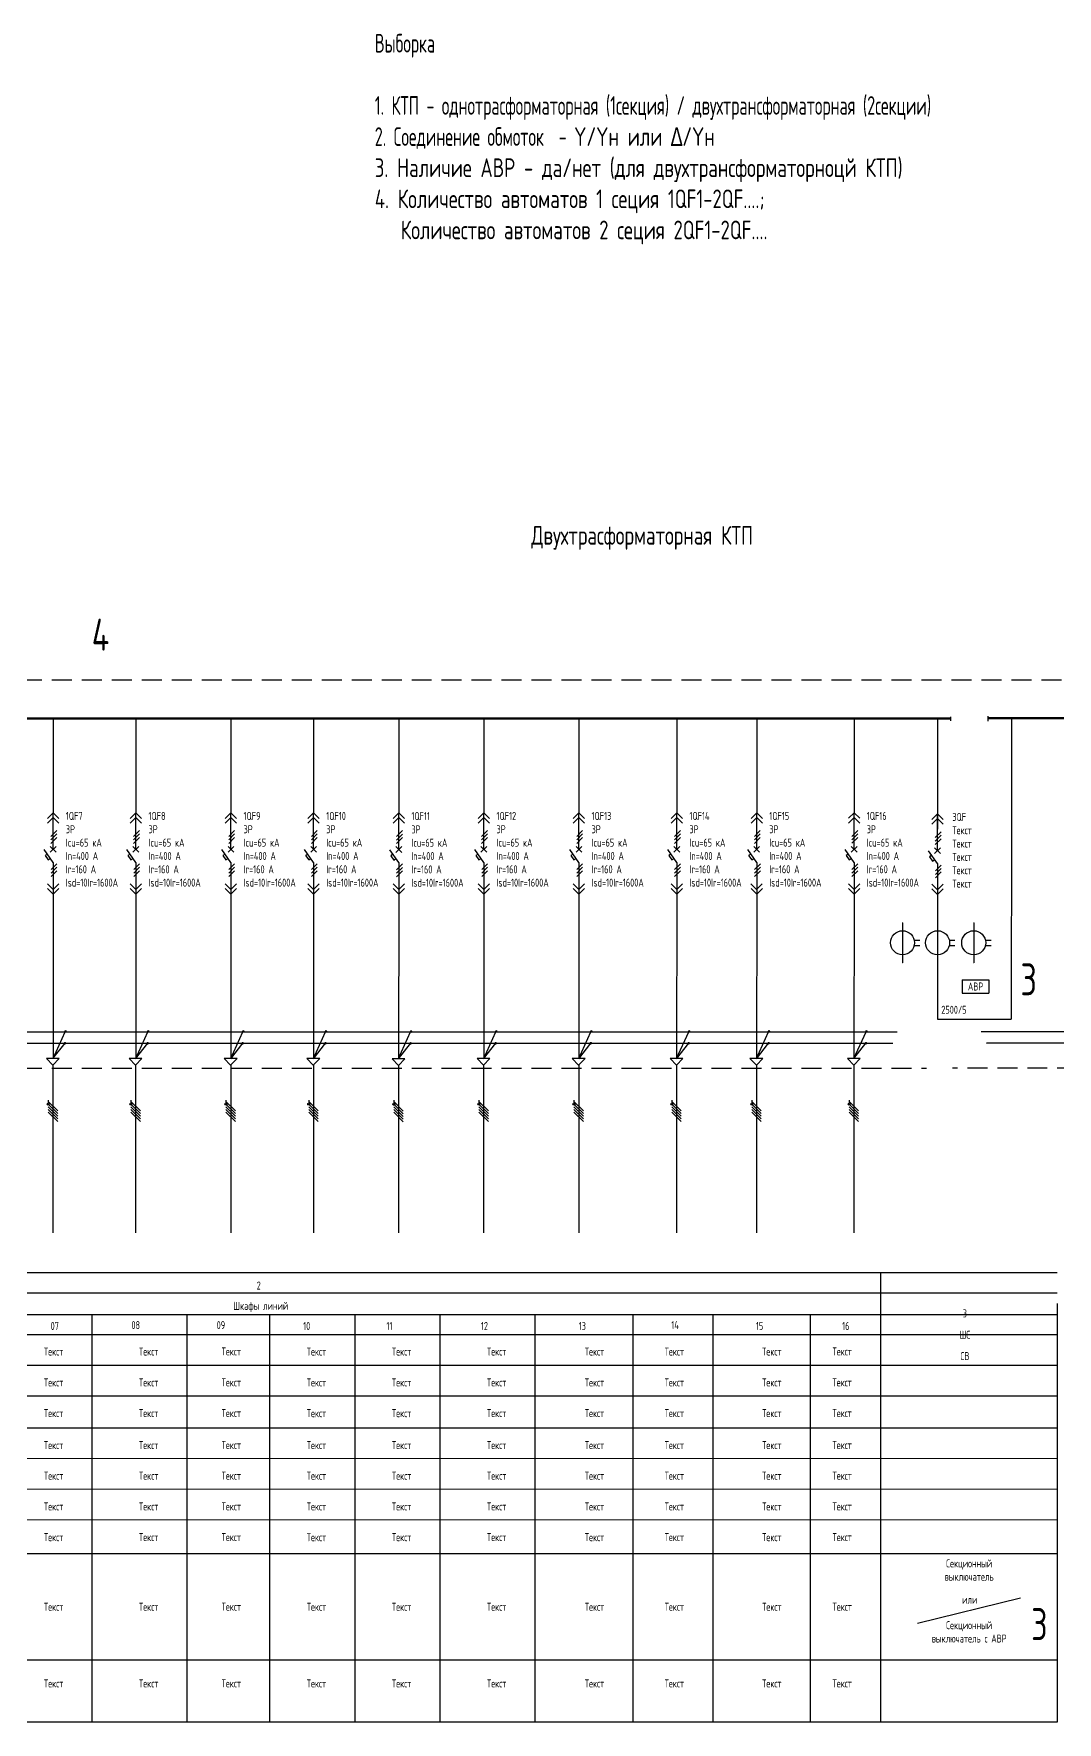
# Model space of a CAD drawing. Header units: millimetres. Extents: x 2216 to 3706, y -1382 to -179.
# Drawn here: x 2607 to 2991, y -1382 to -748 of the extents above; entities that cross this region are included whole.
import ezdxf
from ezdxf.enums import TextEntityAlignment as Align

# ---------------------------------------------------------------- set-up
doc = ezdxf.new("R2010")
doc.units = ezdxf.units.MM
doc.linetypes.add('HIDDEN', pattern=[0.375, 0.25, -0.125])
for name, color, linetype in [('15-EQUIPMENT', 2, 'Continuous'), ('15-TEXT-RU', 1, 'Continuous'), ('15-РИС', 1, 'Continuous'), ('15_Eqwip', 2, 'Continuous'), ('15ELE-TABL', 2, 'Continuous'), ('15ELE-TRACE', 7, 'Continuous'), ('EM-TEXT', 1, 'Continuous'), ('TEXT', 1, 'Continuous')]:
    doc.layers.add(name, color=color, linetype=linetype)
doc.styles.add('ROMANS70', font='romans.shx', dxfattribs={"width": 0.7})
doc.styles.get("Standard").update_dxf_attribs({"font": 'txt.shx'})

# ---------------------------------------------------------------- blocks, each defined once
blk = doc.blocks.new('A$C3F351234')
at = {"layer": '15ELE-TRACE'}
h = blk.add_hatch(color=7, dxfattribs=at)
edge = h.paths.add_edge_path()
edge.add_arc((0.5, 0.5), 0.5, 0, 360)
blk = doc.blocks.new('FDH')
at = {"color": 2, "ltscale": 100}
for p, q in [((1225679, -314508), (1226679, -314508)), ((1225679, -314508), (1225679, -315008)), ((1226679, -314508), (1226679, -315008)), ((1225679, -315008), (1226679, -315008))]:
    blk.add_line(p, q, dxfattribs=at)
at = {"insert": (1226179, -314758), "char_height": 300, "width": 1000, "attachment_point": 5}
blk.add_mtext('{\\W0.6;\\C1;АВР}', dxfattribs=at)

msp = doc.modelspace()

# ---------------------------------------------------------------- hatches: boundary and pattern name
for points in [[(2612.71, -1149.76, 1), (2611.96, -1149.76, 1)], [(2643.73, -1149.76, 1), (2642.98, -1149.76, 1)], [(2679.38, -1149.76, 1), (2678.63, -1149.76, 1)], [(2710.4, -1149.76, 1), (2709.65, -1149.76, 1)], [(2742.33, -1149.81, 1), (2741.58, -1149.81, 1)], [(2774.27, -1149.76, 1), (2773.52, -1149.76, 1)], [(2809.92, -1149.76, 1), (2809.17, -1149.76, 1)], [(2846.63, -1149.76, 1), (2845.88, -1149.76, 1)], [(2876.59, -1149.76, 1), (2875.84, -1149.76, 1)], [(2913.14, -1149.76, 1), (2912.39, -1149.76, 1)]]:
    msp.add_hatch(color=3).paths.add_polyline_path(points)

# ---------------------------------------------------------------- linework, layer by layer
at = {"color": 7}
msp.add_line((2950.79, -1004.55), (2950.79, -1006.03), dxfattribs=at)
at = {"color": 1}
for p, q in [((2615.55, -1047.14), (2613.35, -1049.35)), ((2615.55, -1048.44), (2613.35, -1050.65)), ((2615.55, -1049.74), (2613.35, -1051.95)), ((2646.57, -1047.14), (2644.36, -1049.35)), ((2646.57, -1048.44), (2644.36, -1050.65)), ((2646.57, -1049.74), (2644.36, -1051.95)), ((2682.22, -1047.14), (2680.02, -1049.35)), ((2682.22, -1048.44), (2680.02, -1050.65)), ((2682.22, -1049.74), (2680.02, -1051.95)), ((2713.24, -1047.14), (2711.03, -1049.35)), ((2713.24, -1048.44), (2711.03, -1050.65)), ((2713.24, -1049.74), (2711.03, -1051.95)), ((2745.18, -1047.19), (2742.97, -1049.4)), ((2745.18, -1048.49), (2742.97, -1050.7)), ((2745.18, -1049.79), (2742.97, -1051.99)), ((2777.11, -1047.14), (2774.91, -1049.35)), ((2777.11, -1048.44), (2774.91, -1050.65)), ((2777.11, -1049.74), (2774.91, -1051.95)), ((2812.77, -1047.14), (2810.56, -1049.35)), ((2812.77, -1048.44), (2810.56, -1050.65)), ((2812.77, -1049.74), (2810.56, -1051.95)), ((2849.48, -1047.14), (2847.27, -1049.35)), ((2849.48, -1048.44), (2847.27, -1050.65)), ((2849.48, -1049.74), (2847.27, -1051.95)), ((2879.43, -1047.14), (2877.23, -1049.35)), ((2879.43, -1048.44), (2877.23, -1050.65)), ((2879.43, -1049.74), (2877.23, -1051.95)), ((2915.99, -1047.14), (2913.78, -1049.35)), ((2915.99, -1048.44), (2913.78, -1050.65)), ((2915.99, -1049.74), (2913.78, -1051.94)), ((2947.3, -1047.6), (2945.09, -1049.81)), ((2947.3, -1048.9), (2945.09, -1051.11)), ((2947.3, -1050.2), (2945.09, -1052.41)), ((2615.58, -1059.62), (2613.37, -1061.82)), ((2615.58, -1059.62), (2613.37, -1061.82)), ((2615.58, -1060.92), (2613.37, -1063.12)), ((2615.58, -1060.92), (2613.37, -1063.12)), ((2615.58, -1062.22), (2613.37, -1064.42)), ((2615.58, -1062.22), (2613.37, -1064.42)), ((2646.6, -1059.62), (2644.39, -1061.82)), ((2646.6, -1059.62), (2644.39, -1061.82)), ((2646.6, -1060.92), (2644.39, -1063.12)), ((2646.6, -1060.92), (2644.39, -1063.12)), ((2646.6, -1062.22), (2644.39, -1064.42)), ((2646.6, -1062.22), (2644.39, -1064.42)), ((2682.25, -1059.62), (2680.04, -1061.82)), ((2682.25, -1059.62), (2680.04, -1061.82)), ((2682.25, -1060.92), (2680.04, -1063.12)), ((2682.25, -1060.92), (2680.04, -1063.12)), ((2682.25, -1062.22), (2680.04, -1064.42)), ((2682.25, -1062.22), (2680.04, -1064.42)), ((2713.27, -1059.62), (2711.06, -1061.82)), ((2713.27, -1059.62), (2711.06, -1061.82)), ((2713.27, -1060.92), (2711.06, -1063.12)), ((2713.27, -1060.92), (2711.06, -1063.12)), ((2713.27, -1062.22), (2711.06, -1064.42)), ((2713.27, -1062.22), (2711.06, -1064.42)), ((2745.2, -1059.66), (2743, -1061.87)), ((2745.2, -1059.66), (2743, -1061.87)), ((2745.2, -1060.96), (2743, -1063.17)), ((2745.2, -1060.96), (2743, -1063.17)), ((2745.2, -1062.26), (2743, -1064.47)), ((2745.2, -1062.26), (2743, -1064.47)), ((2777.14, -1059.62), (2774.93, -1061.82)), ((2777.14, -1059.62), (2774.93, -1061.82)), ((2777.14, -1060.92), (2774.93, -1063.12)), ((2777.14, -1060.92), (2774.93, -1063.12)), ((2777.14, -1062.22), (2774.93, -1064.42)), ((2777.14, -1062.22), (2774.93, -1064.42)), ((2812.79, -1059.62), (2810.59, -1061.82)), ((2812.79, -1059.62), (2810.59, -1061.82)), ((2812.79, -1060.92), (2810.59, -1063.12)), ((2812.79, -1060.92), (2810.59, -1063.12)), ((2812.79, -1062.22), (2810.59, -1064.42)), ((2812.79, -1062.22), (2810.59, -1064.42)), ((2849.5, -1059.62), (2847.3, -1061.82)), ((2849.5, -1059.62), (2847.3, -1061.82)), ((2849.5, -1060.92), (2847.3, -1063.12)), ((2849.5, -1060.92), (2847.3, -1063.12)), ((2849.5, -1062.22), (2847.3, -1064.42)), ((2849.5, -1062.22), (2847.3, -1064.42)), ((2879.46, -1059.62), (2877.26, -1061.82)), ((2879.46, -1059.62), (2877.26, -1061.82)), ((2879.46, -1060.92), (2877.26, -1063.12)), ((2879.46, -1060.92), (2877.26, -1063.12)), ((2879.46, -1062.22), (2877.26, -1064.42)), ((2879.46, -1062.22), (2877.26, -1064.42)), ((2916.02, -1059.61), (2913.81, -1061.82)), ((2916.02, -1059.61), (2913.81, -1061.82)), ((2916.02, -1060.91), (2913.81, -1063.12)), ((2916.02, -1060.91), (2913.81, -1063.12)), ((2916.02, -1062.21), (2913.81, -1064.42)), ((2916.02, -1062.21), (2913.81, -1064.42)), ((2947.32, -1060.08), (2945.12, -1062.28)), ((2947.32, -1060.08), (2945.12, -1062.28)), ((2947.32, -1061.37), (2945.12, -1063.58)), ((2947.32, -1061.37), (2945.12, -1063.58)), ((2947.32, -1062.67), (2945.12, -1064.88)), ((2947.32, -1062.67), (2945.12, -1064.88))]:
    msp.add_line(p, q, dxfattribs=at)
for p, q in [((2614.1, -1135.14), (2614.1, -1197.97)), ((2645.12, -1135.14), (2645.12, -1197.97)), ((2680.77, -1135.14), (2680.77, -1197.97)), ((2711.79, -1135.14), (2711.79, -1197.97)), ((2743.73, -1135.19), (2743.73, -1198.01)), ((2775.66, -1135.14), (2775.66, -1197.97)), ((2811.31, -1135.14), (2811.31, -1197.97)), ((2848.03, -1135.14), (2848.03, -1197.97)), ((2877.98, -1135.14), (2877.98, -1197.97)), ((2914.54, -1135.14), (2914.54, -1197.96))]:
    msp.add_line(p, q)
at = {"color": 3, "ltscale": 100}
for p, q in [((2612.33, -1148.26), (2612.33, -1149.26)), ((2615.87, -1152.3), (2612.33, -1148.76)), ((2615.87, -1153.3), (2612.33, -1149.76)), ((2615.87, -1154.3), (2612.33, -1150.76)), ((2615.87, -1155.3), (2612.33, -1151.76)), ((2643.35, -1148.26), (2643.35, -1149.26)), ((2646.89, -1152.3), (2643.35, -1148.76)), ((2646.89, -1153.3), (2643.35, -1149.76)), ((2646.89, -1154.3), (2643.35, -1150.76)), ((2646.89, -1155.3), (2643.35, -1151.76)), ((2679, -1148.26), (2679, -1149.26)), ((2682.54, -1152.3), (2679, -1148.76)), ((2682.54, -1153.3), (2679, -1149.76)), ((2682.54, -1154.3), (2679, -1150.76)), ((2682.54, -1155.3), (2679, -1151.76)), ((2710.02, -1148.26), (2710.02, -1149.26)), ((2713.56, -1152.3), (2710.02, -1148.76)), ((2713.56, -1153.3), (2710.02, -1149.76)), ((2713.56, -1154.3), (2710.02, -1150.76)), ((2713.56, -1155.3), (2710.02, -1151.76)), ((2741.96, -1148.31), (2741.96, -1149.31)), ((2745.49, -1152.34), (2741.96, -1148.81)), ((2745.49, -1153.34), (2741.96, -1149.81)), ((2745.49, -1154.34), (2741.96, -1150.81)), ((2745.49, -1155.34), (2741.96, -1151.81)), ((2773.89, -1148.26), (2773.89, -1149.26)), ((2777.43, -1152.3), (2773.89, -1148.76)), ((2777.43, -1153.3), (2773.89, -1149.76)), ((2777.43, -1154.3), (2773.89, -1150.76)), ((2777.43, -1155.3), (2773.89, -1151.76)), ((2809.55, -1148.26), (2809.55, -1149.26)), ((2813.08, -1152.3), (2809.55, -1148.76)), ((2813.08, -1153.3), (2809.55, -1149.76)), ((2813.08, -1154.3), (2809.55, -1150.76)), ((2813.08, -1155.3), (2809.55, -1151.76)), ((2846.26, -1148.26), (2846.26, -1149.26)), ((2849.79, -1152.3), (2846.26, -1148.76)), ((2849.79, -1153.3), (2846.26, -1149.76)), ((2849.79, -1154.3), (2846.26, -1150.76)), ((2849.79, -1155.3), (2846.26, -1151.76)), ((2876.22, -1148.26), (2876.22, -1149.26)), ((2879.75, -1152.3), (2876.22, -1148.76)), ((2879.75, -1153.3), (2876.22, -1149.76)), ((2879.75, -1154.3), (2876.22, -1150.76)), ((2879.75, -1155.3), (2876.22, -1151.76)), ((2912.77, -1148.26), (2912.77, -1149.26)), ((2916.31, -1152.29), (2912.77, -1148.76)), ((2916.31, -1153.29), (2912.77, -1149.76)), ((2916.31, -1154.29), (2912.77, -1150.76)), ((2916.31, -1155.29), (2912.77, -1151.76)), ((2615.87, -1156.3), (2612.33, -1152.76)), ((2646.89, -1156.3), (2643.35, -1152.76)), ((2682.54, -1156.3), (2679, -1152.76)), ((2713.56, -1156.3), (2710.02, -1152.76)), ((2745.49, -1156.34), (2741.96, -1152.81)), ((2777.43, -1156.3), (2773.89, -1152.76)), ((2813.08, -1156.3), (2809.55, -1152.76)), ((2849.79, -1156.3), (2846.26, -1152.76)), ((2879.75, -1156.3), (2876.22, -1152.76)), ((2916.31, -1156.29), (2912.77, -1152.76))]:
    msp.add_line(p, q, dxfattribs=at)
msp.add_lwpolyline([(2945.96, -1117.92), (2973.59, -1117.92)])
at = {"color": 6}
msp.add_lwpolyline([(2977.07, -1335.02), (2938.39, -1344.52)], dxfattribs=at)
at = {"color": 3}
for centre in [(2612.33, -1149.76), (2643.35, -1149.76), (2679, -1149.76), (2710.02, -1149.76), (2741.96, -1149.81), (2773.89, -1149.76), (2809.55, -1149.76), (2846.26, -1149.76), (2876.22, -1149.76), (2912.77, -1149.76)]:
    msp.add_circle(centre, 0.375, dxfattribs=at)
at = {"layer": '15-EQUIPMENT'}
for p, q in [((2614.2, -1054.19), (2614.2, -1040.48)), ((2645.22, -1054.19), (2645.22, -1040.49)), ((2680.87, -1054.19), (2680.87, -1040.49)), ((2711.89, -1054.19), (2711.89, -1040.49)), ((2743.82, -1054.24), (2743.82, -1040.53)), ((2775.76, -1054.19), (2775.76, -1040.48)), ((2811.41, -1054.19), (2811.41, -1040.48)), ((2848.12, -1054.19), (2848.12, -1040.48)), ((2878.08, -1054.19), (2878.08, -1040.48)), ((2914.64, -1054.19), (2914.64, -1040.48)), ((2945.94, -1054.65), (2945.94, -1040.94)), ((2614.2, -1053.47), (2614.2, -1046.47)), ((2645.22, -1053.47), (2645.22, -1046.47)), ((2680.87, -1053.47), (2680.87, -1046.47)), ((2711.89, -1053.47), (2711.89, -1046.47)), ((2743.82, -1053.51), (2743.82, -1046.51)), ((2775.76, -1053.47), (2775.76, -1046.47)), ((2811.41, -1053.47), (2811.41, -1046.47)), ((2848.12, -1053.47), (2848.12, -1046.47)), ((2878.08, -1053.47), (2878.08, -1046.47)), ((2914.64, -1053.46), (2914.64, -1046.46)), ((2945.94, -1053.92), (2945.94, -1046.92)), ((2614.2, -1059.11), (2610.83, -1054.29)), ((2613.1, -1055.32), (2615.3, -1053.12)), ((2613.1, -1053.12), (2615.3, -1055.32)), ((2645.22, -1059.11), (2641.84, -1054.29)), ((2644.11, -1055.32), (2646.32, -1053.12)), ((2644.11, -1053.12), (2646.32, -1055.32)), ((2680.87, -1059.11), (2677.49, -1054.29)), ((2679.77, -1055.32), (2681.97, -1053.12)), ((2679.77, -1053.12), (2681.97, -1055.32)), ((2711.89, -1059.11), (2708.51, -1054.29)), ((2710.78, -1055.32), (2712.99, -1053.12)), ((2710.78, -1053.12), (2712.99, -1055.32)), ((2743.82, -1059.16), (2740.45, -1054.34)), ((2742.72, -1055.37), (2744.93, -1053.16)), ((2742.72, -1053.16), (2744.93, -1055.37)), ((2775.76, -1059.11), (2772.39, -1054.29)), ((2774.66, -1055.32), (2776.86, -1053.12)), ((2774.66, -1053.12), (2776.86, -1055.32)), ((2811.41, -1059.11), (2808.04, -1054.29)), ((2810.31, -1055.32), (2812.52, -1053.12)), ((2810.31, -1053.12), (2812.52, -1055.32)), ((2848.12, -1059.11), (2844.75, -1054.29)), ((2847.02, -1055.32), (2849.23, -1053.12)), ((2847.02, -1053.12), (2849.23, -1055.32)), ((2878.08, -1059.11), (2874.71, -1054.29)), ((2876.98, -1055.32), (2879.18, -1053.12)), ((2876.98, -1053.12), (2879.18, -1055.32)), ((2914.64, -1059.11), (2911.26, -1054.29)), ((2913.53, -1055.32), (2915.74, -1053.11)), ((2913.53, -1053.11), (2915.74, -1055.32)), ((2945.94, -1059.57), (2942.57, -1054.75)), ((2944.84, -1055.78), (2947.05, -1053.58)), ((2944.84, -1053.58), (2947.05, -1055.78)), ((2614.2, -1059.11), (2614.2, -1071.1)), ((2645.22, -1059.11), (2645.22, -1071.1)), ((2680.87, -1059.11), (2680.87, -1071.1)), ((2711.89, -1059.11), (2711.89, -1071.1)), ((2743.82, -1059.16), (2743.82, -1071.15)), ((2775.76, -1059.11), (2775.76, -1071.1)), ((2811.41, -1059.11), (2811.41, -1071.1)), ((2848.12, -1059.11), (2848.12, -1071.1)), ((2878.08, -1059.11), (2878.08, -1071.1)), ((2914.64, -1059.11), (2914.64, -1071.1)), ((2945.94, -1059.57), (2945.94, -1071.56)), ((2932.81, -1081.72), (2932.81, -1096.72)), ((2945.95, -1081.72), (2945.95, -1096.72)), ((2959.49, -1081.72), (2959.49, -1096.72)), ((2937.2, -1088.22), (2939.31, -1088.22)), ((2950.34, -1088.22), (2952.45, -1088.22)), ((2963.88, -1088.22), (2965.99, -1088.22)), ((2937.2, -1090.22), (2939.31, -1090.22)), ((2950.34, -1090.22), (2952.45, -1090.22)), ((2963.88, -1090.22), (2965.99, -1090.22))]:
    msp.add_line(p, q, dxfattribs=at)
for points in [[(2612, -1055.97), (2611.18, -1056.54), (2612.33, -1058.18), (2613.15, -1057.61)], [(2643.02, -1055.97), (2642.2, -1056.54), (2643.35, -1058.18), (2644.17, -1057.61)], [(2678.67, -1055.97), (2677.85, -1056.54), (2679, -1058.18), (2679.82, -1057.61)], [(2709.69, -1055.97), (2708.87, -1056.54), (2710.02, -1058.18), (2710.84, -1057.61)], [(2741.62, -1056.02), (2740.81, -1056.59), (2741.95, -1058.23), (2742.77, -1057.66)], [(2773.56, -1055.97), (2772.74, -1056.54), (2773.89, -1058.18), (2774.71, -1057.61)], [(2809.21, -1055.97), (2808.4, -1056.54), (2809.54, -1058.18), (2810.36, -1057.61)], [(2845.92, -1055.97), (2845.11, -1056.54), (2846.25, -1058.18), (2847.07, -1057.61)], [(2875.88, -1055.97), (2875.06, -1056.54), (2876.21, -1058.18), (2877.03, -1057.61)], [(2912.44, -1055.97), (2911.62, -1056.54), (2912.77, -1058.18), (2913.58, -1057.61)], [(2943.74, -1056.43), (2942.92, -1057), (2944.07, -1058.64), (2944.89, -1058.07)]]:
    msp.add_lwpolyline(points, dxfattribs=at)
at = {"layer": '15-EQUIPMENT', "const_width": 0.195}
for points in [[(2932.71, -1081.72, 1), (2932.91, -1081.72, 1)], [(2945.85, -1081.72, 1), (2946.05, -1081.72, 1)], [(2959.39, -1081.72, 1), (2959.59, -1081.72, 1)], [(2932.71, -1096.72, 1), (2932.91, -1096.72, 1)], [(2945.85, -1096.72, 1), (2946.05, -1096.72, 1)], [(2959.39, -1096.72, 1), (2959.59, -1096.72, 1)]]:
    msp.add_lwpolyline(points, format="xyb", close=True, dxfattribs=at)
at = {"layer": '15-EQUIPMENT'}
for centre in [(2932.81, -1089.22), (2945.95, -1089.22), (2959.49, -1089.22)]:
    msp.add_circle(centre, 4.5, dxfattribs=at)
at = {"layer": '15-РИС', "color": 2}
for p, q in [((2614.2, -1040.47), (2612.06, -1042.58)), ((2614.2, -1042.23), (2612.06, -1044.34)), ((2614.2, -1040.47), (2616.34, -1042.58)), ((2614.2, -1042.23), (2616.34, -1044.34)), ((2645.22, -1040.47), (2643.08, -1042.58)), ((2645.22, -1042.23), (2643.08, -1044.34)), ((2645.22, -1040.47), (2647.35, -1042.58)), ((2645.22, -1042.23), (2647.35, -1044.34)), ((2680.87, -1040.47), (2678.73, -1042.58)), ((2680.87, -1042.23), (2678.73, -1044.34)), ((2680.87, -1040.47), (2683.01, -1042.58)), ((2680.87, -1042.23), (2683.01, -1044.34)), ((2711.89, -1040.47), (2709.75, -1042.58)), ((2711.89, -1042.23), (2709.75, -1044.34)), ((2711.89, -1040.47), (2714.02, -1042.58)), ((2711.89, -1042.23), (2714.02, -1044.34)), ((2743.82, -1040.52), (2741.69, -1042.62)), ((2743.82, -1042.28), (2741.69, -1044.38)), ((2743.82, -1040.52), (2745.96, -1042.62)), ((2743.82, -1042.28), (2745.96, -1044.38)), ((2775.76, -1040.47), (2773.62, -1042.58)), ((2775.76, -1042.23), (2773.62, -1044.34)), ((2775.76, -1040.47), (2777.9, -1042.58)), ((2775.76, -1042.23), (2777.9, -1044.34)), ((2811.41, -1040.47), (2809.28, -1042.58)), ((2811.41, -1042.23), (2809.28, -1044.34)), ((2811.41, -1040.47), (2813.55, -1042.58)), ((2811.41, -1042.23), (2813.55, -1044.34)), ((2848.12, -1040.47), (2845.99, -1042.58)), ((2848.12, -1042.23), (2845.99, -1044.34)), ((2848.12, -1040.47), (2850.26, -1042.58)), ((2848.12, -1042.23), (2850.26, -1044.34)), ((2878.08, -1040.47), (2875.95, -1042.58)), ((2878.08, -1042.23), (2875.95, -1044.34)), ((2878.08, -1040.47), (2880.22, -1042.58)), ((2878.08, -1042.23), (2880.22, -1044.34)), ((2914.64, -1040.47), (2912.5, -1042.57)), ((2914.64, -1042.23), (2912.5, -1044.33)), ((2914.64, -1040.47), (2916.77, -1042.57)), ((2914.64, -1042.23), (2916.77, -1044.33)), ((2945.94, -1040.93), (2943.81, -1043.04)), ((2945.94, -1042.69), (2943.81, -1044.79)), ((2945.94, -1040.93), (2948.08, -1043.04)), ((2945.94, -1042.69), (2948.08, -1044.79)), ((2614.19, -1069.22), (2612.05, -1067.11)), ((2614.2, -1070.98), (2612.06, -1068.87)), ((2614.19, -1069.22), (2616.32, -1067.11)), ((2614.2, -1070.98), (2616.34, -1068.87)), ((2645.2, -1069.22), (2643.07, -1067.11)), ((2645.22, -1070.98), (2643.08, -1068.87)), ((2645.2, -1069.22), (2647.34, -1067.11)), ((2645.22, -1070.98), (2647.35, -1068.87)), ((2680.86, -1069.22), (2678.72, -1067.11)), ((2680.87, -1070.98), (2678.73, -1068.87)), ((2680.86, -1069.22), (2682.99, -1067.11)), ((2680.87, -1070.98), (2683.01, -1068.87)), ((2711.87, -1069.22), (2709.74, -1067.11)), ((2711.89, -1070.98), (2709.75, -1068.87)), ((2711.87, -1069.22), (2714.01, -1067.11)), ((2711.89, -1070.98), (2714.02, -1068.87)), ((2743.81, -1069.27), (2741.67, -1067.16)), ((2743.82, -1071.02), (2741.69, -1068.92)), ((2743.81, -1069.27), (2745.95, -1067.16)), ((2743.82, -1071.02), (2745.96, -1068.92)), ((2775.75, -1069.22), (2773.61, -1067.11)), ((2775.76, -1070.98), (2773.63, -1068.87)), ((2775.75, -1069.22), (2777.88, -1067.11)), ((2775.76, -1070.98), (2777.9, -1068.87)), ((2811.4, -1069.22), (2809.26, -1067.11)), ((2811.41, -1070.98), (2809.28, -1068.87)), ((2811.4, -1069.22), (2813.54, -1067.11)), ((2811.41, -1070.98), (2813.55, -1068.87)), ((2848.11, -1069.22), (2845.97, -1067.11)), ((2848.12, -1070.98), (2845.99, -1068.87)), ((2848.11, -1069.22), (2850.25, -1067.11)), ((2848.12, -1070.98), (2850.26, -1068.87)), ((2878.07, -1069.22), (2875.93, -1067.11)), ((2878.08, -1070.98), (2875.95, -1068.87)), ((2878.07, -1069.22), (2880.2, -1067.11)), ((2878.08, -1070.98), (2880.22, -1068.87)), ((2914.62, -1069.22), (2912.49, -1067.11)), ((2914.64, -1070.97), (2912.5, -1068.87)), ((2914.62, -1069.22), (2916.76, -1067.11)), ((2914.64, -1070.97), (2916.77, -1068.87)), ((2945.93, -1069.34), (2943.79, -1067.23)), ((2945.94, -1071.1), (2943.81, -1068.99)), ((2945.93, -1069.34), (2948.06, -1067.23)), ((2945.94, -1071.1), (2948.08, -1068.99))]:
    msp.add_line(p, q, dxfattribs=at)
at = {"layer": '15_Eqwip'}
for p, q in [((2614.14, -1132.62), (2618.65, -1122.61)), ((2645.16, -1132.62), (2649.67, -1122.61)), ((2680.81, -1132.62), (2685.32, -1122.61)), ((2711.83, -1132.62), (2716.34, -1122.61)), ((2743.77, -1132.66), (2748.27, -1122.65)), ((2775.7, -1132.62), (2780.21, -1122.61)), ((2811.35, -1132.62), (2815.86, -1122.61)), ((2848.06, -1132.62), (2852.57, -1122.61)), ((2878.02, -1132.62), (2882.53, -1122.61)), ((2914.58, -1132.61), (2919.09, -1122.6))]:
    msp.add_line(p, q, dxfattribs=at)
at = {"layer": '15ELE-TABL', "color": 2}
for p, q in [((2990.84, -1213.03), (2215.7, -1213.03)), ((2924.53, -1213.03), (2924.53, -1381.5)), ((2990.84, -1220.6), (2215.61, -1220.6)), ((2924.55, -1224.49), (2924.53, -1381.5)), ((2990.82, -1224.49), (2990.84, -1381.5)), ((2990.84, -1228.76), (2215.6, -1228.79)), ((2628.71, -1228.79), (2628.71, -1381.51)), ((2628.71, -1228.79), (2628.71, -1381.51)), ((2628.71, -1228.79), (2628.71, -1352.23)), ((2664.36, -1228.79), (2664.36, -1381.51)), ((2695.38, -1228.77), (2695.38, -1381.51)), ((2727.32, -1228.79), (2727.32, -1352.23)), ((2727.32, -1228.79), (2727.32, -1352.23)), ((2727.32, -1228.79), (2727.32, -1381.5)), ((2759.25, -1228.79), (2759.25, -1352.23)), ((2759.25, -1228.79), (2759.25, -1352.23)), ((2759.25, -1228.79), (2759.26, -1381.5)), ((2794.91, -1228.78), (2794.91, -1381.5)), ((2831.62, -1228.78), (2831.62, -1381.5)), ((2831.62, -1228.78), (2831.62, -1352.23)), ((2831.62, -1228.78), (2831.62, -1352.23)), ((2831.62, -1228.78), (2831.62, -1381.5)), ((2831.62, -1228.78), (2831.62, -1352.22)), ((2831.62, -1228.78), (2831.62, -1352.23)), ((2861.58, -1228.78), (2861.58, -1381.5)), ((2898.13, -1228.77), (2898.13, -1352.22)), ((2898.13, -1228.77), (2898.13, -1352.21)), ((2898.13, -1228.77), (2898.13, -1381.5)), ((2924.53, -1228.77), (2924.53, -1352.21)), ((2924.53, -1228.77), (2924.53, -1352.21)), ((2924.53, -1228.77), (2924.53, -1352.21)), ((2924.53, -1228.77), (2924.53, -1352.21)), ((2924.53, -1228.77), (2924.53, -1352.21)), ((2924.53, -1228.77), (2924.53, -1352.21)), ((2924.53, -1228.77), (2924.53, -1352.21)), ((2990.84, -1236.21), (2215.6, -1236.21)), ((2990.84, -1247.8), (2215.6, -1247.8)), ((2990.82, -1259.31), (2215.59, -1259.32)), ((2990.83, -1271.3), (2215.59, -1271.31)), ((2990.83, -1282.61), (2215.59, -1282.83)), ((2990.84, -1294.14), (2215.6, -1294.35)), ((2990.83, -1305.66), (2215.6, -1305.87)), ((2990.84, -1318.33), (2215.59, -1318.33)), ((2990.84, -1358.26), (2215.55, -1358.26)), ((2990.84, -1381.5), (2215.55, -1381.53))]:
    msp.add_line(p, q, dxfattribs=at)
at = {"layer": '15ELE-TRACE', "color": 2, "linetype": 'HIDDEN', "ltscale": 30}
for p, q in [((2276.16, -990.63), (3639.21, -990.63)), ((2276.16, -1136.2), (2941.75, -1136.21)), ((3617.11, -1136.2), (2951.53, -1136.21))]:
    msp.add_line(p, q, dxfattribs=at)
at = {"layer": '15ELE-TRACE', "color": 7}
for p, q in [((2360.57, -1004.83), (2950.79, -1004.91)), ((2360.57, -1005.2), (2950.79, -1005.2)), ((2614.2, -1005.23), (2614.2, -1040.45)), ((2645.22, -1005.23), (2645.22, -1040.46)), ((2680.87, -1005.23), (2680.87, -1040.46)), ((2711.89, -1005.23), (2711.89, -1040.46)), ((2743.82, -1005.28), (2743.82, -1040.5)), ((2775.76, -1005.23), (2775.76, -1040.45)), ((2811.41, -1005.23), (2811.41, -1040.45)), ((2848.12, -1005.23), (2848.12, -1040.45)), ((2878.08, -1005.23), (2878.08, -1040.45)), ((2914.64, -1005.23), (2914.64, -1040.45)), ((2945.92, -1005.47), (2945.96, -1046.68)), ((2964.78, -1004.2), (2964.78, -1006.11)), ((3561.29, -1004.83), (2964.78, -1004.91)), ((3561.06, -1005.26), (2964.78, -1005.2)), ((2973.67, -1005.47), (2973.67, -1040.69)), ((2973.67, -1040.69), (2973.59, -1117.92)), ((2614.2, -1070.94), (2614.14, -1132.62)), ((2645.22, -1070.94), (2645.16, -1132.62)), ((2680.87, -1070.94), (2680.81, -1132.62)), ((2711.89, -1070.94), (2711.83, -1132.62)), ((2743.82, -1070.99), (2743.77, -1132.66)), ((2775.76, -1070.94), (2775.7, -1132.62)), ((2811.41, -1070.94), (2811.35, -1132.62)), ((2848.12, -1070.94), (2848.06, -1132.62)), ((2878.08, -1070.94), (2878.02, -1132.62)), ((2914.64, -1070.94), (2914.58, -1132.61)), ((2945.94, -1071.2), (2945.96, -1117.92)), ((2614.1, -1132.69), (2618.65, -1126.9)), ((2645.11, -1132.7), (2649.66, -1126.9)), ((2680.77, -1132.7), (2685.31, -1126.9)), ((2711.78, -1132.7), (2716.33, -1126.9)), ((2743.72, -1132.74), (2748.27, -1126.95)), ((2775.66, -1132.7), (2780.21, -1126.9)), ((2811.31, -1132.7), (2815.86, -1126.9)), ((2848.02, -1132.7), (2852.57, -1126.9)), ((2877.98, -1132.7), (2882.53, -1126.9)), ((2914.53, -1132.69), (2919.08, -1126.9)), ((2616.47, -1132.69), (2611.69, -1132.69)), ((2614.08, -1135.16), (2611.69, -1132.69)), ((2614.08, -1135.16), (2616.47, -1132.69)), ((2645.1, -1135.16), (2642.7, -1132.69)), ((2647.48, -1132.69), (2642.71, -1132.69)), ((2645.1, -1135.16), (2647.49, -1132.69)), ((2683.14, -1132.69), (2678.36, -1132.69)), ((2680.75, -1135.16), (2678.36, -1132.69)), ((2680.75, -1135.16), (2683.14, -1132.69)), ((2711.77, -1135.16), (2709.37, -1132.69)), ((2714.15, -1132.69), (2709.38, -1132.69)), ((2711.77, -1135.16), (2714.16, -1132.69)), ((2746.09, -1132.74), (2741.31, -1132.74)), ((2743.7, -1135.21), (2741.31, -1132.74)), ((2743.7, -1135.21), (2746.09, -1132.74)), ((2778.03, -1132.69), (2773.25, -1132.69)), ((2775.64, -1135.16), (2773.25, -1132.69)), ((2775.64, -1135.16), (2778.03, -1132.69)), ((2813.68, -1132.69), (2808.9, -1132.69)), ((2811.29, -1135.16), (2808.9, -1132.69)), ((2811.29, -1135.16), (2813.68, -1132.69)), ((2850.39, -1132.69), (2845.61, -1132.69)), ((2848, -1135.16), (2845.61, -1132.69)), ((2848, -1135.16), (2850.39, -1132.69)), ((2880.35, -1132.69), (2875.57, -1132.69)), ((2877.96, -1135.16), (2875.57, -1132.69)), ((2877.96, -1135.16), (2880.35, -1132.69)), ((2916.9, -1132.69), (2912.12, -1132.69)), ((2914.52, -1135.16), (2912.12, -1132.69)), ((2914.52, -1135.16), (2916.91, -1132.69))]:
    msp.add_line(p, q, dxfattribs=at)
at = {"layer": '15ELE-TRACE', "color": 2, "linetype": 'HIDDEN'}
for p, q in [((2307.53, -1126.85), (2929.16, -1126.85)), ((2359.84, -1122.58), (2930.96, -1122.58)), ((3561.79, -1122.64), (2962.31, -1122.58)), ((3614.09, -1126.9), (2964.11, -1126.85))]:
    msp.add_line(p, q, dxfattribs=at)

# ---------------------------------------------------------------- block references
at = {"layer": '15ELE-TRACE', "color": 7}
for p in [(2618.14, -1127.4), (2618.33, -1122.98), (2649.16, -1127.41), (2649.34, -1122.98), (2684.81, -1127.41), (2684.99, -1122.98), (2715.83, -1127.41), (2716.01, -1122.98), (2747.77, -1127.45), (2747.95, -1123.02), (2779.71, -1127.41), (2779.89, -1122.98), (2815.36, -1127.4), (2815.54, -1122.98), (2852.07, -1127.4), (2852.25, -1122.98), (2882.03, -1127.4), (2882.21, -1122.98), (2918.58, -1127.4), (2918.76, -1122.97)]:
    msp.add_blockref('A$C3F351234', p, dxfattribs=at)
at = {"layer": 'EM-TEXT', "xscale": 0.0100000000093132, "yscale": 0.0100000000093132, "zscale": 0.0100000000093132}
msp.add_blockref('FDH', (-9301.6, 2041.94), dxfattribs=at)

# ---------------------------------------------------------------- texts
at = {"char_height": 7, "attachment_point": 1, "style": 'ROMANS70'}
for s, insert, width in [('\\pi-5,l5,t190;{\\W0.6;\\C1;\\PВыборка\\P\\P1. КТП - однотрасформаторная (1секция) / двухтрансформаторная (2секции)\\P\\ptz;2. Соединение обмоток  - \\W0.7;Y/Yн или \\fArial|b0|i0|c204|p34;∆\\Fromans.shx|c204;/Yн\\P3. Наличие АВР - да/нет (для двухтрансформаторноцй КТП)\\P4. Количество автоматов 1 сеция 1QF1-2QF....; \\P   Количество автоматов 2 сеция 2QF1-2QF....}', (2734.83, -736.75), 260.5619), ('\\pi-5,l5;{\\C1;Двухтрасформаторная КТП}', (2793.5, -932.96), 180.1037)]:
    msp.add_mtext(s, dxfattribs=dict(at, insert=insert, width=width))
at = {"color": 1, "char_height": 3, "attachment_point": 5, "style": 'ROMANS70'}
for s, insert, width in [('3', (2956.19, -1228.22), 39.3839), ('ШС', (2956.18, -1236.22), 39.3992), ('СВ', (2956.19, -1244.22), 39.3981)]:
    msp.add_mtext(s, dxfattribs=dict(at, insert=insert, width=width))
at = {"layer": '15-TEXT-RU', "style": 'ROMANS70', "width": 0.7}
msp.add_text('2500/5', height=3, dxfattribs=at).set_placement((2947.35, -1115.86))
at = {"layer": '15-TEXT-RU', "color": 1, "style": 'ROMANS70', "width": 0.7}
for s, p in [('2', (2691.27, -1219.27)), (' Шкафы линий ', (2692.03, -1226.89)), ('Текст', (2910.16, -1243.99)), ('Текст', (2614.35, -1244.02)), ('Текст', (2650, -1244.02)), ('Текст', (2681.02, -1244)), ('Текст', (2712.95, -1244.03)), ('Текст', (2744.89, -1244.03)), ('Текст', (2780.54, -1244.02)), ('Текст', (2817.25, -1244.02)), ('Текст', (2847.21, -1244.02)), ('Текст', (2883.76, -1244.02)), ('Текст', (2614.35, -1255.61)), ('Текст', (2650, -1255.61)), ('Текст', (2681.02, -1255.59)), ('Текст', (2712.95, -1255.62)), ('Текст', (2744.89, -1255.62)), ('Текст', (2780.54, -1255.61)), ('Текст', (2817.25, -1255.61)), ('Текст', (2847.21, -1255.61)), ('Текст', (2883.76, -1255.61)), ('Текст', (2910.16, -1255.58)), ('Текст', (2614.35, -1267.13)), ('Текст', (2650, -1267.13)), ('Текст', (2681.02, -1267.11)), ('Текст', (2712.95, -1267.14)), ('Текст', (2744.89, -1267.14)), ('Текст', (2780.54, -1267.13)), ('Текст', (2817.25, -1267.13)), ('Текст', (2847.21, -1267.13)), ('Текст', (2883.76, -1267.13)), ('Текст', (2910.16, -1267.1)), ('Текст', (2614.35, -1279.12)), ('Текст', (2650, -1279.12)), ('Текст', (2681.02, -1279.1)), ('Текст', (2712.95, -1279.13)), ('Текст', (2744.89, -1279.13)), ('Текст', (2780.54, -1279.12)), ('Текст', (2817.25, -1279.12)), ('Текст', (2847.21, -1279.12)), ('Текст', (2883.76, -1279.12)), ('Текст', (2910.16, -1279.09)), ('Текст', (2614.35, -1290.59)), ('Текст', (2650, -1290.59)), ('Текст', (2681.02, -1290.58)), ('Текст', (2712.95, -1290.6)), ('Текст', (2744.89, -1290.6)), ('Текст', (2780.54, -1290.59)), ('Текст', (2817.25, -1290.6)), ('Текст', (2847.21, -1290.59)), ('Текст', (2883.76, -1290.6)), ('Текст', (2910.17, -1290.57)), ('Текст', (2614.35, -1302.11)), ('Текст', (2650, -1302.11)), ('Текст', (2681.02, -1302.1)), ('Текст', (2712.95, -1302.12)), ('Текст', (2744.89, -1302.12)), ('Текст', (2780.54, -1302.11)), ('Текст', (2817.25, -1302.12)), ('Текст', (2847.21, -1302.11)), ('Текст', (2883.76, -1302.12)), ('Текст', (2910.17, -1302.09)), ('Текст', (2614.35, -1313.64)), ('Текст', (2650, -1313.63)), ('Текст', (2681.02, -1313.62)), ('Текст', (2712.95, -1313.65)), ('Текст', (2744.89, -1313.64)), ('Текст', (2780.54, -1313.63)), ('Текст', (2817.25, -1313.64)), ('Текст', (2847.21, -1313.63)), ('Текст', (2883.76, -1313.64)), ('Текст', (2910.17, -1313.61)), ('Текст', (2614.35, -1339.74)), ('Текст', (2650, -1339.74)), ('Текст', (2681.02, -1339.72)), ('Текст', (2712.95, -1339.75)), ('Текст', (2744.89, -1339.75)), ('Текст', (2780.54, -1339.74)), ('Текст', (2817.25, -1339.74)), ('Текст', (2847.21, -1339.74)), ('Текст', (2883.76, -1339.74)), ('Текст', (2910.17, -1339.71)), ('Текст', (2614.35, -1368.48)), ('Текст', (2650, -1368.48)), ('Текст', (2681.02, -1368.47)), ('Текст', (2712.95, -1368.49)), ('Текст', (2744.89, -1368.49)), ('Текст', (2780.54, -1368.48)), ('Текст', (2817.25, -1368.48)), ('Текст', (2847.21, -1368.48)), ('Текст', (2883.76, -1368.48)), ('Текст', (2910.17, -1368.46))]:
    msp.add_text(s, height=3, dxfattribs=at).set_placement(p, align=Align.CENTER)
for s, p in [('07', (2614.77, -1232.94)), ('08', (2645.16, -1232.61)), ('09', (2677.1, -1232.61)), ('10', (2709.29, -1232.95)), ('11', (2740.31, -1232.95)), ('12', (2775.96, -1232.95)), ('13', (2812.67, -1232.94)), ('14', (2847.46, -1232.59)), ('15', (2879.18, -1232.93)), ('16', (2911.52, -1232.93))]:
    msp.add_text(s, height=3, dxfattribs=at).set_placement(p, align=Align.MIDDLE)
at = {"layer": '15-TEXT-RU', "color": 1, "char_height": 3, "width": 22.2346, "attachment_point": 6, "style": 'ROMANS70'}
for s, insert in [('\\pql;{\\W0.6;1QF7\\P3P\\PIcu=65 кА\\PIn=400 А\\PIr=160 A\\PIsd=10Ir=1600А}', (2641.16, -1054.18)), ('\\pql;{\\W0.6;1QF8\\P3P\\PIcu=65 кА\\PIn=400 А\\PIr=160 A\\PIsd=10Ir=1600А}', (2672.18, -1054.18)), ('\\pql;{\\W0.6;1QF9\\P3P\\PIcu=65 кА\\PIn=400 А\\PIr=160 A\\PIsd=10Ir=1600А}', (2707.83, -1054.18)), ('\\pql;{\\W0.6;1QF10\\P3P\\PIcu=65 кА\\PIn=400 А\\PIr=160 A\\PIsd=10Ir=1600А}', (2738.85, -1054.18)), ('\\pql;{\\W0.6;1QF11\\P3P\\PIcu=65 кА\\PIn=400 А\\PIr=160 A\\PIsd=10Ir=1600А}', (2770.79, -1054.23)), ('\\pql;{\\W0.6;1QF12\\P3P\\PIcu=65 кА\\PIn=400 А\\PIr=160 A\\PIsd=10Ir=1600А}', (2802.72, -1054.18)), ('\\pql;{\\W0.6;1QF13\\P3P\\PIcu=65 кА\\PIn=400 А\\PIr=160 A\\PIsd=10Ir=1600А}', (2838.38, -1054.18)), ('\\pql;{\\W0.6;1QF14\\P3P\\PIcu=65 кА\\PIn=400 А\\PIr=160 A\\PIsd=10Ir=1600А}', (2875.09, -1054.18)), ('\\pql;{\\W0.6;1QF15\\P3P\\PIcu=65 кА\\PIn=400 А\\PIr=160 A\\PIsd=10Ir=1600А}', (2905.04, -1054.18)), ('\\pql;{\\W0.6;1QF16\\P3P\\PIcu=65 кА\\PIn=400 А\\PIr=160 A\\PIsd=10Ir=1600А}', (2941.6, -1054.18)), ('\\pql;{\\W0.6;3QF\\PТекст\\PТекст\\PТекст\\PТекст\\PТекст}', (2973.7, -1054.54))]:
    msp.add_mtext(s, dxfattribs=dict(at, insert=insert))
at = {"layer": 'TEXT', "color": 6, "width": 31.6307, "attachment_point": 2, "style": 'ROMANS70'}
for s, insert, char_height in [('4', (2631.93, -967.72), 12), ('3', (2980.11, -1096.95), 12), ('или', (2958, -1334.09), 3), ('3', (2984.12, -1338.75), 12)]:
    msp.add_mtext(s, dxfattribs=dict(at, insert=insert, char_height=char_height))
at = {"layer": 'TEXT', "char_height": 3, "width": 33.2, "attachment_point": 2, "style": 'ROMANS70'}
for s, insert in [('Секционный выключатель  ', (2957.78, -1320.46)), ('Секционный выключатель с АВР  ', (2957.78, -1343.64))]:
    msp.add_mtext(s, dxfattribs=dict(at, insert=insert))

doc.saveas('drawing.dxf')
